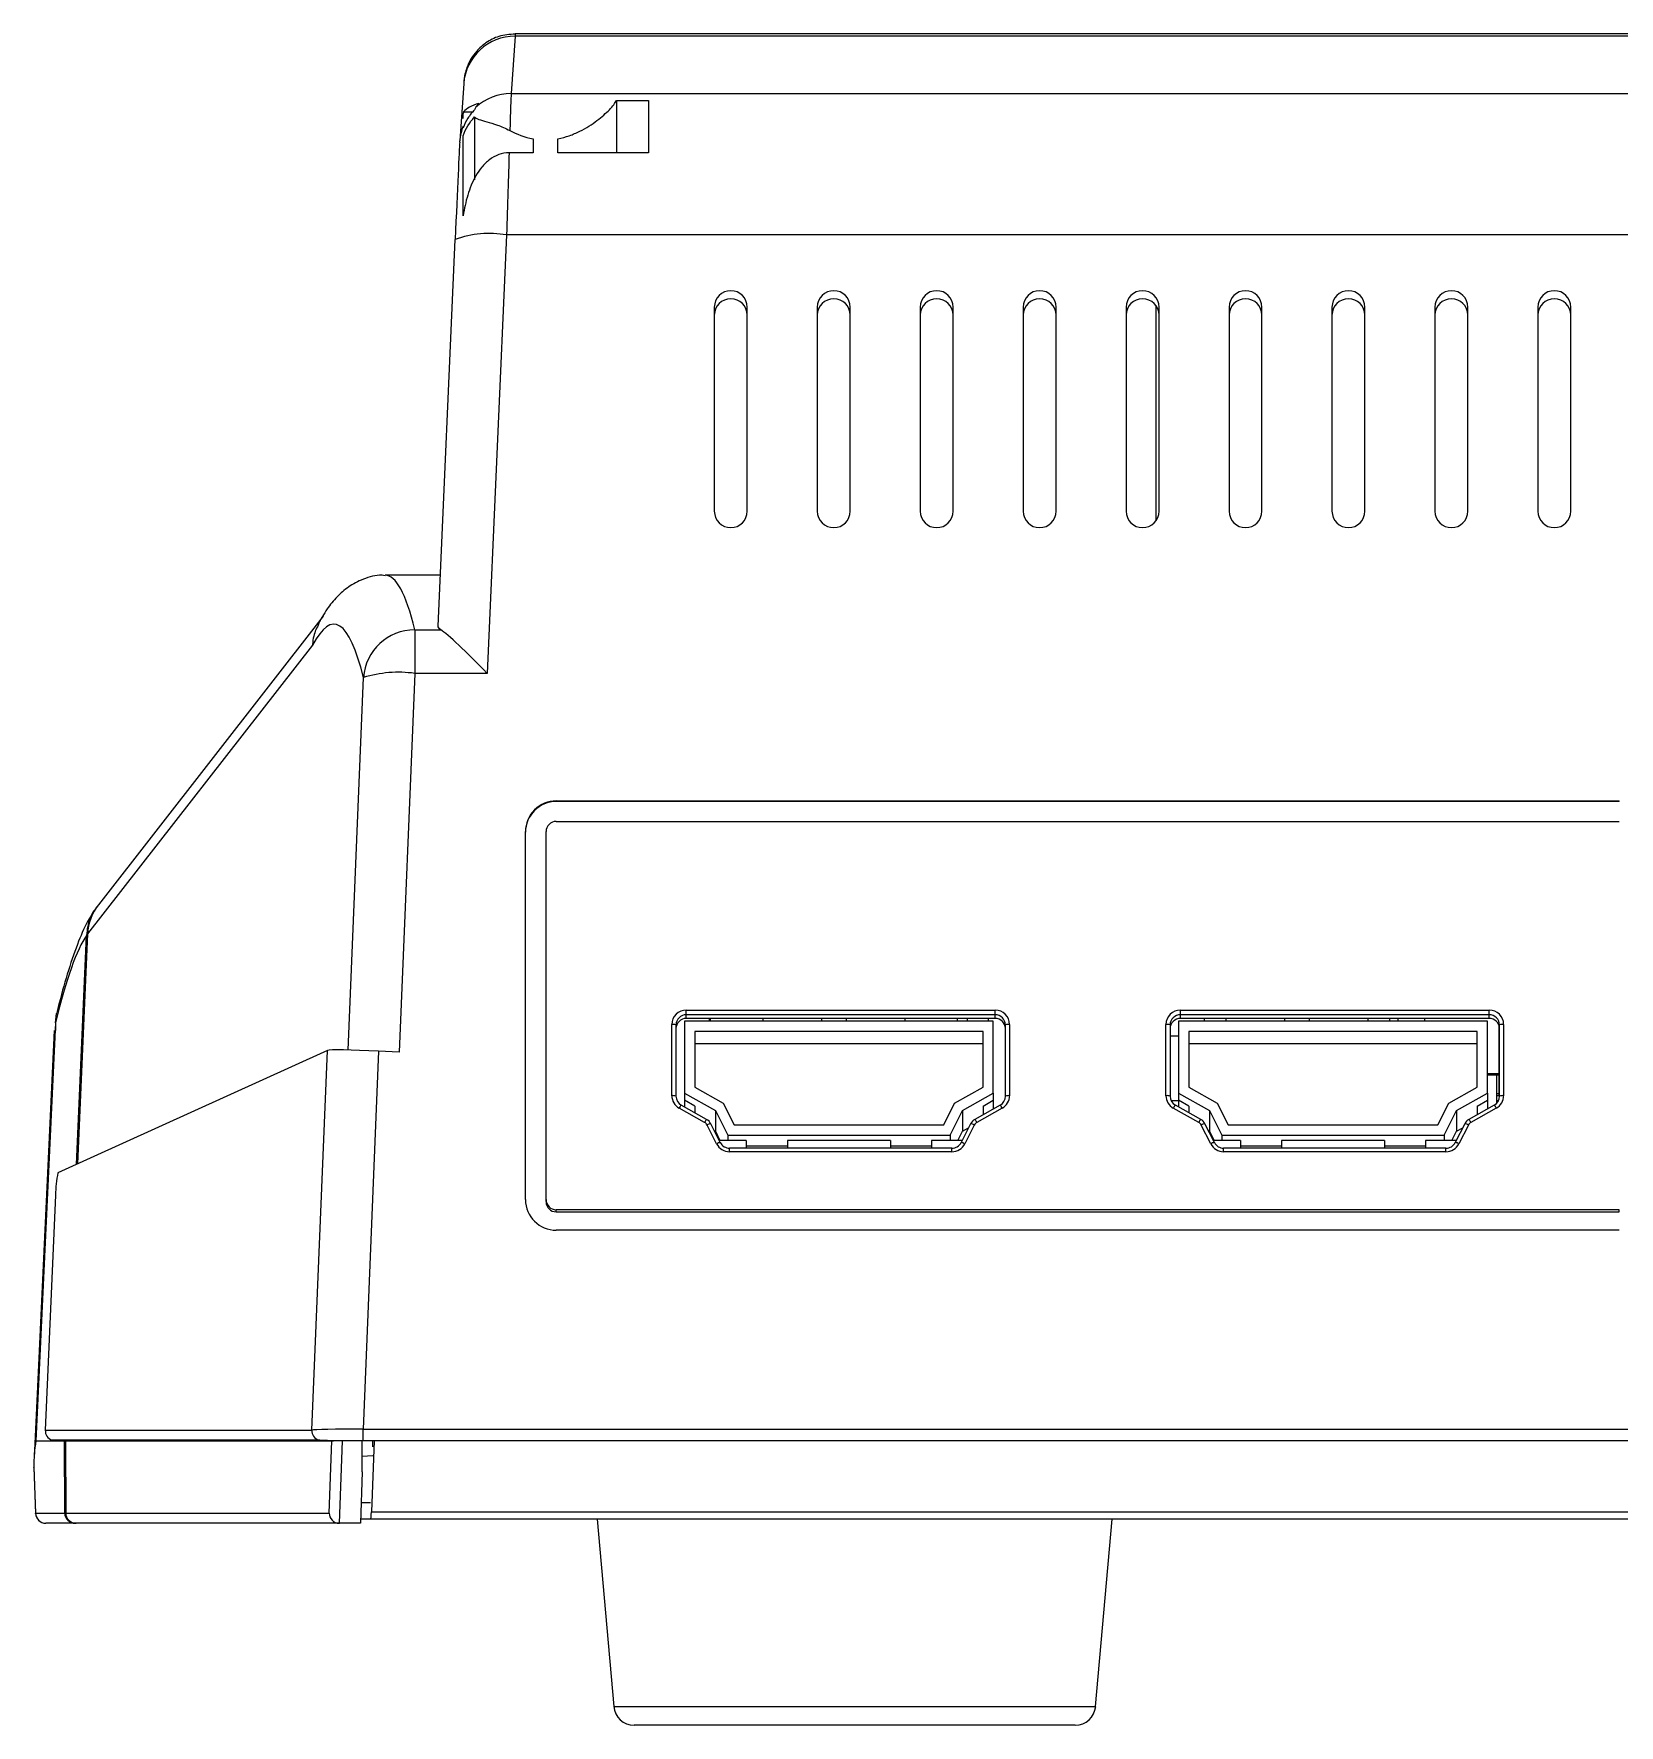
# Model space of a CAD drawing. Header units: millimetres. Extents: x 56 to 1167, y 133 to 726.
# Drawn here: x 767.4 to 844.4, y 175.2 to 257.3 of the extents above; entities that cross this region are included whole.
import ezdxf

# ---------------------------------------------------------------- set-up
doc = ezdxf.new("R2010")
doc.units = ezdxf.units.MM

msp = doc.modelspace()

# ---------------------------------------------------------------- linework, layer by layer
at = {"color": 7, "linetype": 'Continuous', "lineweight": 15}
for p, q in [((790.787, 257.186), (790.598, 254.404)), ((1143.744, 257.186), (790.787, 257.186)), ((1143.736, 257.304), (790.796, 257.304)), ((788.293, 254.886), (788.104, 252.103)), ((790.598, 254.404), (1143.934, 254.404)), ((795.714, 254.068), (795.714, 251.529)), ((795.714, 254.068), (797.266, 254.068)), ((797.266, 254.068), (797.266, 251.529)), ((788.266, 253.194), (788.266, 253.44)), ((788.291, 253.516), (788.751, 253.516)), ((788.818, 253.27), (788.818, 250.208)), ((788.1, 252.042), (788.104, 252.103)), ((791.666, 252.204), (791.666, 251.529)), ((792.866, 251.529), (792.866, 252.204)), ((791.666, 251.529), (790.499, 251.529)), ((797.266, 251.529), (792.866, 251.529)), ((787.052, 228.552), (787.878, 247.324)), ((790.375, 247.542), (789.438, 226.252)), ((1144.157, 247.542), (790.375, 247.542)), ((800.466, 244.038), (800.466, 234.123)), ((802.066, 234.123), (802.066, 244.038)), ((805.466, 244.038), (805.466, 234.123)), ((807.066, 234.123), (807.066, 244.038)), ((810.466, 244.038), (810.466, 234.123)), ((812.066, 234.123), (812.066, 244.038)), ((815.466, 244.038), (815.466, 234.123)), ((817.066, 234.123), (817.066, 244.038)), ((820.466, 244.038), (820.466, 234.123)), ((821.914, 244.111), (821.914, 233.658)), ((822.066, 234.123), (822.066, 244.038)), ((825.466, 244.038), (825.466, 234.123)), ((827.066, 234.123), (827.066, 244.038)), ((830.466, 244.038), (830.466, 234.123)), ((832.066, 234.123), (832.066, 244.038)), ((835.466, 244.038), (835.466, 234.123)), ((837.066, 234.123), (837.066, 244.038)), ((840.466, 244.038), (840.466, 234.123)), ((842.066, 234.123), (842.066, 244.038)), ((787.16, 231.018), (784.478, 231.018)), ((781.468, 229.035), (770.55, 215.023)), ((785.916, 228.371), (785.916, 226.252)), ((785.916, 228.371), (787.183, 228.371)), ((780.951, 227.624), (770.028, 213.607)), ((785.916, 226.252), (785.161, 207.863)), ((789.438, 226.252), (785.916, 226.252)), ((792.792, 220.058), (844.416, 220.058)), ((792.792, 220.034), (792.792, 220.058)), ((844.416, 220.034), (792.792, 220.034)), ((844.416, 220.034), (844.416, 220.058)), ((791.292, 200.706), (791.292, 218.569)), ((792.292, 200.706), (792.292, 218.569)), ((792.792, 219.065), (844.416, 219.065)), ((770.459, 214.9), (770.375, 214.768)), ((769.485, 202.415), (769.973, 213.531)), ((770.028, 213.607), (769.537, 202.439)), ((799.104, 209.903), (814.104, 209.903)), ((799.104, 209.678), (799.104, 209.903)), ((814.104, 209.678), (799.104, 209.678)), ((799.104, 209.504), (799.104, 209.678)), ((814.104, 209.504), (799.104, 209.504)), ((800.214, 209.504), (800.214, 209.366)), ((800.266, 209.504), (800.266, 209.366)), ((802.818, 209.504), (802.818, 209.366)), ((805.666, 209.504), (805.666, 209.366)), ((806.866, 209.504), (806.866, 209.366)), ((809.714, 209.504), (809.714, 209.366)), ((812.266, 209.504), (812.266, 209.366)), ((812.766, 209.366), (812.766, 209.504)), ((814.104, 209.678), (814.104, 209.903)), ((814.104, 209.504), (814.104, 209.678)), ((823.104, 209.903), (838.104, 209.903)), ((823.104, 209.678), (823.104, 209.903)), ((838.104, 209.678), (823.104, 209.678)), ((823.104, 209.504), (823.104, 209.678)), ((838.104, 209.504), (823.104, 209.504)), ((824.266, 209.504), (824.266, 209.366)), ((825.318, 209.504), (825.318, 209.366)), ((828.166, 209.504), (828.166, 209.366)), ((829.366, 209.504), (829.366, 209.366)), ((832.214, 209.504), (832.214, 209.366)), ((833.266, 209.504), (833.266, 209.366)), ((833.671, 209.504), (833.671, 209.366)), ((834.971, 209.366), (834.971, 209.504)), ((838.104, 209.678), (838.104, 209.903)), ((838.104, 209.504), (838.104, 209.678)), ((768.403, 208.914), (767.434, 188.166)), ((768.462, 209.292), (767.513, 188.988)), ((798.404, 205.749), (798.404, 209.209)), ((798.604, 209.183), (798.604, 205.722)), ((814.016, 209.366), (799.016, 209.366)), ((799.016, 209.366), (799.016, 205.879)), ((813.516, 208.868), (799.516, 208.868)), ((799.516, 208.868), (799.516, 206.169)), ((813.516, 206.169), (813.516, 208.868)), ((814.016, 205.879), (814.016, 209.366)), ((814.604, 205.722), (814.604, 209.183)), ((814.804, 209.209), (814.804, 205.749)), ((822.404, 205.749), (822.404, 209.209)), ((822.604, 209.183), (822.604, 205.722)), ((823.016, 208.645), (822.604, 208.645)), ((838.016, 209.366), (823.016, 209.366)), ((823.016, 209.366), (823.016, 205.879)), ((837.516, 208.868), (823.516, 208.868)), ((823.516, 208.868), (823.516, 206.169)), ((837.516, 206.169), (837.516, 208.868)), ((838.016, 205.879), (838.016, 209.366)), ((838.571, 209.187), (838.571, 206.832)), ((838.571, 208.646), (838.604, 208.646)), ((838.604, 208.645), (838.571, 208.645)), ((838.604, 205.722), (838.604, 209.183)), ((838.804, 209.209), (838.804, 205.749)), ((781.677, 207.951), (768.587, 202.007)), ((780.919, 189.513), (781.677, 207.951)), ((784.159, 207.91), (783.405, 189.554)), ((785.161, 207.863), (784.159, 207.91)), ((813.516, 208.266), (799.516, 208.266)), ((837.516, 208.266), (823.516, 208.266)), ((799.516, 206.169), (800.895, 205.391)), ((812.137, 205.391), (813.516, 206.169)), ((823.516, 206.169), (824.895, 205.391)), ((836.137, 205.391), (837.516, 206.169)), ((838.016, 206.832), (838.571, 206.832)), ((838.571, 206.745), (838.016, 206.745)), ((838.471, 205.386), (838.471, 206.745)), ((838.571, 206.745), (838.571, 206.832)), ((838.571, 206.745), (838.571, 205.847)), ((800.092, 204.6), (798.858, 205.292)), ((799.016, 205.879), (800.516, 205.032)), ((799.016, 205.879), (799.016, 205.531)), ((799.516, 205.249), (799.016, 205.531)), ((799.016, 205.531), (799.016, 205.203)), ((800.895, 205.391), (801.425, 204.335)), ((811.607, 204.335), (812.137, 205.391)), ((812.516, 205.032), (814.016, 205.879)), ((814.35, 205.292), (813.116, 204.6)), ((813.516, 205.249), (814.016, 205.531)), ((814.016, 205.879), (814.016, 205.531)), ((814.016, 205.531), (814.016, 205.105)), ((823.016, 205.507), (822.654, 205.507)), ((824.092, 204.6), (822.858, 205.292)), ((823.016, 205.879), (824.516, 205.032)), ((823.016, 205.879), (823.016, 205.531)), ((823.516, 205.249), (823.016, 205.531)), ((823.016, 205.531), (823.016, 205.203)), ((824.895, 205.391), (825.425, 204.335)), ((835.607, 204.335), (836.137, 205.391)), ((836.516, 205.032), (838.016, 205.879)), ((838.35, 205.292), (837.116, 204.6)), ((837.516, 205.249), (838.016, 205.531)), ((838.016, 205.879), (838.016, 205.531)), ((838.016, 205.531), (838.016, 205.105)), ((838.571, 205.847), (838.471, 205.847)), ((838.471, 205.76), (838.571, 205.76)), ((838.554, 205.507), (838.471, 205.507)), ((838.571, 205.847), (838.571, 205.76)), ((799.995, 204.452), (798.76, 205.144)), ((799.516, 205.249), (799.516, 204.923)), ((800.092, 204.6), (800.093, 204.599)), ((800.516, 205.032), (801.116, 203.837)), ((800.516, 205.032), (800.516, 204.026)), ((811.916, 203.837), (812.516, 205.032)), ((812.516, 205.032), (812.516, 204.026)), ((813.115, 204.599), (813.116, 204.6)), ((814.448, 205.144), (813.214, 204.452)), ((813.516, 205.249), (813.516, 204.824)), ((823.995, 204.452), (822.76, 205.144)), ((823.516, 205.249), (823.516, 204.923)), ((824.092, 204.6), (824.093, 204.599)), ((824.516, 205.032), (825.116, 203.837)), ((824.516, 205.032), (824.516, 204.026)), ((835.916, 203.837), (836.516, 205.032)), ((836.516, 205.032), (836.516, 204.026)), ((837.115, 204.599), (837.116, 204.6)), ((838.448, 205.144), (837.214, 204.452)), ((837.516, 205.249), (837.516, 204.824)), ((800.578, 203.41), (800.115, 204.326)), ((800.757, 203.474), (800.294, 204.39)), ((800.463, 204.055), (800.516, 204.026)), ((800.516, 204.026), (800.741, 203.577)), ((801.116, 203.837), (811.916, 203.837)), ((801.116, 203.837), (801.116, 203.577)), ((801.425, 204.335), (811.607, 204.335)), ((811.916, 203.837), (811.916, 203.577)), ((812.29, 203.577), (812.516, 204.026)), ((812.915, 204.39), (812.451, 203.474)), ((812.516, 204.026), (812.816, 204.195)), ((813.093, 204.326), (812.63, 203.41)), ((824.578, 203.41), (824.115, 204.326)), ((824.757, 203.474), (824.294, 204.39)), ((824.463, 204.055), (824.516, 204.026)), ((824.516, 204.026), (824.741, 203.577)), ((825.116, 203.837), (825.116, 203.577)), ((825.116, 203.837), (835.916, 203.837)), ((825.425, 204.335), (835.607, 204.335)), ((835.916, 203.837), (835.916, 203.577)), ((836.29, 203.577), (836.516, 204.026)), ((836.915, 204.39), (836.451, 203.474)), ((836.516, 204.026), (836.816, 204.195)), ((837.093, 204.326), (836.63, 203.41)), ((802.016, 203.577), (800.705, 203.577)), ((800.757, 203.474), (800.757, 203.474)), ((812.004, 203.201), (801.204, 203.201)), ((812.004, 203.027), (801.204, 203.027)), ((802.016, 203.577), (802.016, 203.201)), ((802.016, 203.315), (804.016, 203.315)), ((804.016, 203.577), (804.016, 203.201)), ((809.016, 203.577), (804.016, 203.577)), ((809.016, 203.577), (809.016, 203.201)), ((809.016, 203.315), (811.016, 203.315)), ((812.503, 203.577), (811.016, 203.577)), ((811.016, 203.577), (811.016, 203.201)), ((812.451, 203.474), (812.451, 203.474)), ((826.016, 203.577), (824.705, 203.577)), ((824.757, 203.474), (824.757, 203.474)), ((836.004, 203.201), (825.204, 203.201)), ((836.004, 203.027), (825.204, 203.027)), ((826.016, 203.577), (826.016, 203.201)), ((826.016, 203.315), (828.016, 203.315)), ((828.016, 203.577), (828.016, 203.201)), ((833.016, 203.577), (828.016, 203.577)), ((833.016, 203.577), (833.016, 203.201)), ((833.016, 203.315), (835.016, 203.315)), ((835.016, 203.577), (835.016, 203.201)), ((836.503, 203.577), (835.016, 203.577)), ((836.451, 203.474), (836.451, 203.474)), ((768.472, 200.925), (767.97, 189.513)), ((792.292, 200.608), (792.292, 200.706)), ((792.792, 200.11), (792.792, 200.21)), ((844.416, 200.21), (792.792, 200.21)), ((792.792, 200.11), (844.416, 200.11)), ((844.416, 200.11), (844.416, 200.21)), ((844.416, 199.218), (792.792, 199.218)), ((767.513, 188.988), (768.895, 188.988)), ((767.97, 189.513), (780.919, 189.513)), ((768.295, 189.021), (768.946, 188.988)), ((781.241, 189.021), (768.295, 189.021)), ((768.895, 188.988), (768.895, 188.991)), ((768.895, 188.988), (768.898, 188.988)), ((768.917, 185.488), (768.898, 188.988)), ((768.946, 188.988), (768.898, 188.988)), ((768.946, 188.988), (781.883, 188.988)), ((768.946, 188.988), (768.965, 185.488)), ((781.754, 185.488), (781.883, 188.988)), ((781.883, 188.988), (781.976, 188.988)), ((783.405, 188.988), (781.976, 188.988)), ((782.391, 188.988), (782.244, 184.989)), ((783.366, 187.493), (783.366, 188.988)), ((783.405, 188.988), (783.405, 189.554)), ((783.405, 189.554), (1151.127, 189.554)), ((1151.127, 188.988), (783.405, 188.988)), ((783.945, 188.988), (783.808, 185.553)), ((783.875, 188.708), (783.886, 188.988)), ((783.879, 188.271), (783.366, 188.234)), ((767.415, 187.716), (767.501, 185.488)), ((767.415, 187.691), (767.5, 185.469)), ((783.366, 187.493), (783.274, 184.988)), ((783.773, 185.988), (783.31, 185.988)), ((767.501, 185.488), (768.917, 185.488)), ((769.418, 184.988), (768, 184.988)), ((768.965, 185.488), (781.754, 185.488)), ((769.467, 184.988), (769.418, 184.988)), ((782.272, 184.988), (769.467, 184.988)), ((783.274, 184.988), (782.272, 184.988)), ((783.768, 185.188), (783.281, 185.188)), ((1150.798, 185.188), (783.768, 185.188)), ((783.808, 185.553), (1150.757, 185.553)), ((794.783, 185.188), (795.578, 176.101)), ((818.988, 176.101), (819.783, 185.188)), ((817.992, 175.188), (796.574, 175.188))]:
    msp.add_line(p, q, dxfattribs=at)
at = {"color": 8, "linetype": 'Continuous', "lineweight": 15}
for p, q in [((782.681, 207.964), (783.425, 226.049)), ((813.766, 209.504), (813.766, 209.366)), ((768.462, 209.292), (768.473, 208.911)), ((801.204, 203.027), (801.204, 203.201)), ((812.004, 203.027), (812.004, 203.201)), ((825.204, 203.027), (825.204, 203.201)), ((836.004, 203.027), (836.004, 203.201)), ((767.5, 185.469), (767.501, 185.488)), ((795.578, 176.101), (796.471, 176.101)), ((796.471, 176.101), (818.988, 176.101))]:
    msp.add_line(p, q, dxfattribs=at)
at = {"color": 8, "linetype": 'Continuous', "lineweight": 15, "flags": 128}
msp.add_lwpolyline([(768.462, 209.292), (768.521, 209.745), (768.527, 209.769)], dxfattribs=at)
at = {"color": 8, "linetype": 'Continuous', "lineweight": 15}
for centre, radius, start, end in [((790.769, 254.704), 2.483, 89.58241, 175.79653), ((790.542, 251.937), 2.444, 158.64022, 176.0993), ((799.335, 204.871), 0.636, 138.59711, 154.64977), ((813.874, 204.872), 0.635, 25.33548, 41.40961), ((823.335, 204.871), 0.636, 138.59069, 154.65619), ((837.874, 204.871), 0.636, 25.34381, 41.40931), ((800.57, 204.18), 0.636, 138.59711, 154.64977), ((812.639, 204.18), 0.636, 25.35023, 41.40289), ((824.569, 204.18), 0.636, 138.59069, 154.65619), ((836.639, 204.18), 0.635, 25.33548, 41.40961), ((800.337, 203.988), 0.405, 96.21594, 123.33018), ((812.871, 203.988), 0.405, 56.66982, 83.78406), ((824.337, 203.988), 0.405, 96.21767, 123.32845), ((836.871, 203.988), 0.405, 56.66982, 83.78406), ((800.801, 203.072), 0.405, 96.21767, 123.32845), ((812.407, 203.072), 0.405, 56.66982, 83.78406), ((824.801, 203.072), 0.405, 96.21594, 123.33018), ((836.407, 203.072), 0.405, 56.66982, 83.78406)]:
    msp.add_arc(centre, radius, start, end, dxfattribs=at)
at = {"color": 7, "linetype": 'Continuous', "lineweight": 15}
for centre, radius, start, end in [((790.591, 251.892), 2.512, 89.84743, 132.76318), ((789.546, 242.614), 4.996, 80.45118, 109.51106), ((801.266, 244.032), 0.8, 0.39663, 179.60337), ((806.266, 244.032), 0.8, 0.39595, 179.60405), ((811.266, 244.032), 0.8, 0.39595, 179.60405), ((816.266, 244.032), 0.8, 0.39663, 179.60337), ((821.266, 244.032), 0.8, 0.39595, 179.60405), ((826.266, 244.032), 0.8, 0.39595, 179.60405), ((831.266, 244.032), 0.8, 0.39663, 179.60337), ((836.266, 244.032), 0.8, 0.39595, 179.60405), ((841.266, 244.032), 0.8, 0.39595, 179.60405), ((801.266, 243.641), 0.8, 0.39672, 179.60328), ((806.266, 243.641), 0.8, 0.39604, 179.60396), ((811.266, 243.641), 0.8, 0.39604, 179.60396), ((816.266, 243.641), 0.8, 0.39672, 179.60328), ((821.266, 243.641), 0.8, 0.39604, 179.60396), ((826.266, 243.641), 0.8, 0.39604, 179.60396), ((831.266, 243.641), 0.8, 0.39672, 179.60328), ((836.266, 243.641), 0.8, 0.39604, 179.60396), ((841.266, 243.641), 0.8, 0.39604, 179.60396), ((801.266, 234.129), 0.8, 180.39672, 359.60328), ((806.266, 234.129), 0.8, 180.39604, 359.60396), ((811.266, 234.129), 0.8, 180.39604, 359.60396), ((816.266, 234.129), 0.8, 180.39672, 359.60328), ((821.266, 234.129), 0.8, 180.39604, 359.60396), ((826.266, 234.129), 0.8, 180.39604, 359.60396), ((831.266, 234.129), 0.8, 180.39672, 359.60328), ((836.266, 234.129), 0.8, 180.39604, 359.60396), ((841.266, 234.129), 0.8, 180.39604, 359.60396), ((785.925, 225.864), 2.507, 90.19516, 175.74939), ((785.126, 220.556), 5.751, 82.10067, 107.2108), ((792.79, 218.536), 1.497, 89.8915, 179.89023), ((798.453, 208.806), 0.406, 68.16954, 96.95774), ((814.755, 208.806), 0.406, 83.03867, 111.83404), ((822.453, 208.806), 0.406, 68.16954, 96.95774), ((838.755, 208.806), 0.406, 83.03958, 111.83423), ((798.453, 205.346), 0.406, 68.16738, 96.95991), ((814.755, 205.346), 0.406, 83.03651, 111.83621), ((822.453, 205.346), 0.406, 68.16738, 96.95991), ((838.755, 205.346), 0.406, 83.03742, 111.83639), ((773.233, 200.966), 4.762, 167.37406, 180.50001), ((792.791, 200.609), 0.499, 180.10959, 270.10811), ((773.74, 187.87), 6.326, 169.82023, 181.39832), ((781.419, 189.488), 0.5, 177.14379, 249.23182), ((768, 185.488), 0.5, 182.19677, 270), ((768, 185.488), 0.499, 179.9421, 269.94263), ((796.574, 176.188), 1, 185, 270), ((817.992, 176.188), 1, 270, 355)]:
    msp.add_arc(centre, radius, start, end, dxfattribs=at)
at = {"color": 8, "linetype": 'Continuous', "lineweight": 15}
for centre, major_axis, ratio, start_param, end_param in [((790.469, 247.304), (0.326, 10), 0.002851, 0.000093, 0.153309), ((778.66, 111.018), (5.841, 119.999), 0.062364, 6.075774, 6.28618)]:
    msp.add_ellipse(centre, major_axis=major_axis, ratio=ratio, start_param=start_param, end_param=end_param, dxfattribs=at)
at = {"color": 7, "linetype": 'Continuous', "lineweight": 15}
for centre, major_axis, ratio, start_param, end_param in [((790.685, 253.214), (2.502, -0.045), 0.365159, 2.301791, 2.853181), ((790.365, 246.497), (0.239, 8), 0.002614, 0.153294, 0.701617), ((790.648, 252.668), (0.129, 2.561), 0.974864, 1.282385, 1.31369), ((787.867, 246.606), (0.239, 5.5), 0.003798, 0.153381, 1.440062), ((790.365, 246.497), (0.239, 8), 0.002614, 0.890728, 1.439975), ((776.168, 111.142), (5.842, 117.499), 0.063684, 6.075905, 6.418041), ((789.438, 225.926), (-2.388, 2.495), 0.065481, 4.780707, 6.010157), ((792.792, 218.569), (1.5, 0), 0.992389, 1.570796, 3.141593), ((792.792, 218.569), (0.5, 0), 0.992389, 1.570796, 3.141593), ((772.531, 213.498), (2.506, 0), 0.993905, 2.482612, 3.097959), ((765.778, 116.499), (4.847, 97.5), 0.063684, 0.101209, 0.315165), ((799.104, 209.209), (0.7, 0), 0.992389, 1.570796, 3.141593), ((799.104, 209.183), (0.5, 0), 0.990867, 1.570796, 3.141593), ((799.104, 209.008), (0.5, 0), 0.992389, 1.570796, 3.141593), ((814.104, 209.209), (0.7, 0), 0.992389, 0, 1.570796), ((814.104, 209.183), (0.5, 0), 0.990867, 0, 1.570796), ((814.104, 209.008), (0.5, 0), 0.992389, 0, 1.570796), ((823.104, 209.209), (0.7, 0), 0.992389, 1.570796, 3.141593), ((823.104, 209.183), (0.5, 0), 0.990867, 1.570796, 3.141593), ((823.104, 209.008), (0.5, 0), 0.992389, 1.570796, 3.141593), ((838.104, 209.209), (0.7, 0), 0.992389, 0, 1.570796), ((838.104, 209.183), (0.5, 0), 0.990867, 0, 1.570796), ((838.104, 209.008), (0.5, 0), 0.992389, 0, 1.570796), ((784.169, 207.828), (2.497, -0.118), 0.032854, 1.576364, 3.077573), ((799.104, 205.749), (0.7, 0), 0.992389, 3.141593, 4.198474), ((799.104, 205.722), (0.5, 0), 0.990867, 3.141593, 4.198474), ((814.104, 205.722), (0.5, 0), 0.990867, 5.226304, 6.283185), ((814.104, 205.749), (0.7, 0), 0.992389, 5.226304, 6.283185), ((823.104, 205.749), (0.7, 0), 0.992389, 3.141593, 4.198474), ((823.104, 205.722), (0.5, 0), 0.990867, 3.141593, 4.198474), ((838.104, 205.722), (0.5, 0), 0.990867, 5.226304, 6.283185), ((838.104, 205.749), (0.7, 0), 0.992389, 5.226304, 6.283185), ((799.847, 204.167), (0.5, 0), 0.993912, 0.465174, 1.056881), ((813.361, 204.167), (0.5, 0), 0.993912, 2.084712, 2.676418), ((823.847, 204.167), (0.5, 0), 0.993912, 0.465174, 1.056881), ((837.361, 204.167), (0.5, 0), 0.993912, 2.084712, 2.676418), ((799.847, 204.193), (0.3, 0), 0.992389, 0.465174, 1.056881), ((813.361, 204.193), (0.3, 0), 0.992389, 2.084712, 2.676418), ((823.847, 204.193), (0.3, 0), 0.992389, 0.465174, 1.056881), ((837.361, 204.193), (0.3, 0), 0.992389, 2.084712, 2.676418), ((801.204, 203.722), (0.7, 0), 0.992389, 3.606767, 4.712389), ((801.204, 203.696), (0.5, 0), 0.990867, 3.606767, 4.712389), ((812.004, 203.696), (0.5, 0), 0.990867, 4.712389, 5.818011), ((812.004, 203.722), (0.7, 0), 0.992389, 4.712389, 5.818011), ((825.204, 203.722), (0.7, 0), 0.992389, 3.606767, 4.712389), ((825.204, 203.696), (0.5, 0), 0.990867, 3.606767, 4.712389), ((836.004, 203.696), (0.5, 0), 0.990867, 4.712389, 5.818011), ((836.004, 203.722), (0.7, 0), 0.992389, 4.712389, 5.818011), ((792.792, 200.706), (1.5, 0), 0.992389, 3.141593, 4.712389), ((792.792, 200.706), (0.5, 0), 0.992389, 3.141593, 4.712389), ((768.469, 189.488), (-0.276, 0.418), 0.994169, 0.939428, 2.198502), ((783.415, 189.488), (2.501, -0.02), 0.026055, 1.5753, 3.076509), ((769.416, 185.488), (-0.285, 0.412), 0.994256, 0.967147, 2.537944), ((769.464, 185.488), (-0.285, 0.412), 0.994256, 0.967147, 2.537944), ((782.253, 185.488), (-0.353, 0.366), 0.963832, 0.822209, 2.337802), ((782.29, 185.488), (0.374, 0.347), 0.963796, 3.890171, 3.945374), ((783.768, 185.988), (0, 0.8), 0.061, 3.141593, 4.13643)]:
    msp.add_ellipse(centre, major_axis=major_axis, ratio=ratio, start_param=start_param, end_param=end_param, dxfattribs=at)
for points, knots in [([(790.792, 257.29), (790.526, 257.271), (790.022, 257.234), (789.389, 256.902), (788.931, 256.501), (788.63, 256.081), (788.45, 255.697), (788.362, 255.395), (788.326, 255.202), (788.313, 255.105), (788.305, 255.035), (788.299, 254.962), (788.295, 254.916), (788.293, 254.886)], [0, 0, 0, 0, 0.175669, 0.331709, 0.464282, 0.577608, 0.671924, 0.745551, 0.786644, 0.814132, 0.84415, 0.895264, 1, 1, 1, 1]), ([(792.866, 252.204), (793.062, 252.241), (793.247, 252.293), (793.599, 252.419), (793.768, 252.492), (794.246, 252.732), (794.521, 252.911), (794.884, 253.182), (794.997, 253.273), (795.199, 253.45), (795.29, 253.536), (795.451, 253.702), (795.521, 253.783), (795.637, 253.934), (795.682, 254.004), (795.714, 254.068)], [0, 0, 0, 0, 0.125, 0.125, 0.25, 0.25, 0.5, 0.5, 0.625, 0.625, 0.75, 0.75, 0.875, 0.875, 1, 1, 1, 1]), ([(788.818, 253.615), (788.696, 253.488), (788.59, 253.351), (788.406, 253.058), (788.328, 252.9), (788.266, 252.736)], [0, 0, 0, 0, 0.5, 0.5, 1, 1, 1, 1]), ([(788.818, 253.27), (788.862, 253.219), (788.935, 253.182), (789.135, 253.113), (789.265, 253.079), (789.567, 252.995), (789.739, 252.944), (790.119, 252.805), (790.324, 252.718), (790.534, 252.608)], [0, 0, 0, 0, 0.25, 0.25, 0.5, 0.5, 0.75, 0.75, 1, 1, 1, 1]), ([(788.266, 248.472), (788.266, 248.688), (788.266, 248.9), (788.266, 249.316), (788.266, 249.52), (788.266, 250.112), (788.266, 250.474), (788.266, 251.138), (788.266, 251.442), (788.266, 251.96), (788.266, 252.178), (788.266, 252.356)], [0, 0, 0, 0, 0.125, 0.125, 0.25, 0.25, 0.5, 0.5, 0.75, 0.75, 1, 1, 1, 1]), ([(790.499, 251.529), (790.325, 251.529), (790.157, 251.497), (789.833, 251.378), (789.683, 251.292), (789.409, 251.085), (789.285, 250.963), (789.067, 250.701), (788.97, 250.559), (788.713, 250.113), (788.588, 249.798), (788.391, 249.146), (788.319, 248.81), (788.266, 248.472)], [0, 0, 0, 0, 0.125, 0.125, 0.25, 0.25, 0.375, 0.375, 0.5, 0.5, 0.75, 0.75, 1, 1, 1, 1]), ([(784.477, 230.996), (784.427, 231.003), (784.058, 231.056), (783.381, 230.837), (782.655, 230.455), (782.088, 229.941), (781.611, 229.344), (781.353, 228.883), (781.211, 228.629)], [0, 0, 0, 0, 0.025542, 0.187622, 0.349538, 0.526042, 0.739767, 1, 1, 1, 1]), ([(781.259, 228.669), (781.16, 228.471), (781.003, 228.155), (780.959, 227.787), (780.951, 227.64), (780.951, 227.624)], [0, 0, 0, 0, 0.598446, 0.957093, 1, 1, 1, 1]), ([(770.335, 214.705), (770.256, 214.583), (769.956, 214.125), (769.572, 213.242), (769.1, 211.907), (768.755, 210.679), (768.566, 209.928), (768.527, 209.769)], [0, 0, 0, 0, 0.09528, 0.358885, 0.65063, 0.926154, 1, 1, 1, 1]), ([(770.437, 214.837), (770.407, 214.805), (770.186, 214.568), (770.034, 214.095), (769.988, 213.675), (769.973, 213.531)], [0, 0, 0, 0, 0.093357, 0.689273, 1, 1, 1, 1]), ([(781.976, 188.988), (781.976, 188.988), (781.975, 188.988), (781.961, 188.989), (781.952, 188.99), (781.927, 188.991), (781.912, 188.992), (781.868, 188.994), (781.841, 188.995), (781.763, 188.999), (781.716, 189.001), (781.585, 189.007), (781.512, 189.01), (781.328, 189.018), (781.258, 189.021), (781.241, 189.021)], [0, 0, 0, 0, 0.015625, 0.015625, 0.03125, 0.03125, 0.0625, 0.0625, 0.125, 0.125, 0.25, 0.25, 0.5, 0.5, 1, 1, 1, 1]), ([(767.415, 187.699), (767.415, 187.702), (767.415, 187.705), (767.415, 187.709), (767.415, 187.711), (767.415, 187.714), (767.415, 187.716)], [0, 0, 0, 0, 0.00001566671, 0.00001566671, 0.00001566671, 0.00002338388, 0.00002338388, 0.00002338388, 0.00002338388])]:
    msp.add_open_spline(points, degree=3, knots=knots, dxfattribs=at)
for points in [[(788.886, 253.736), (788.859, 253.695), (788.836, 253.655), (788.818, 253.615)], [(789.027, 253.924), (788.971, 253.858), (788.924, 253.794), (788.886, 253.736)], [(788.266, 252.356), (788.392, 252.695), (788.573, 253.001), (788.818, 253.27)], [(788.266, 252.736), (788.266, 252.773), (788.266, 252.804), (788.266, 252.827)], [(790.534, 252.608), (790.866, 252.435), (791.247, 252.283), (791.666, 252.204)], [(787.183, 228.371), (787.091, 228.431), (787.048, 228.491), (787.052, 228.552)]]:
    msp.add_open_spline(points, degree=3, dxfattribs=at)

doc.saveas('drawing.dxf')
